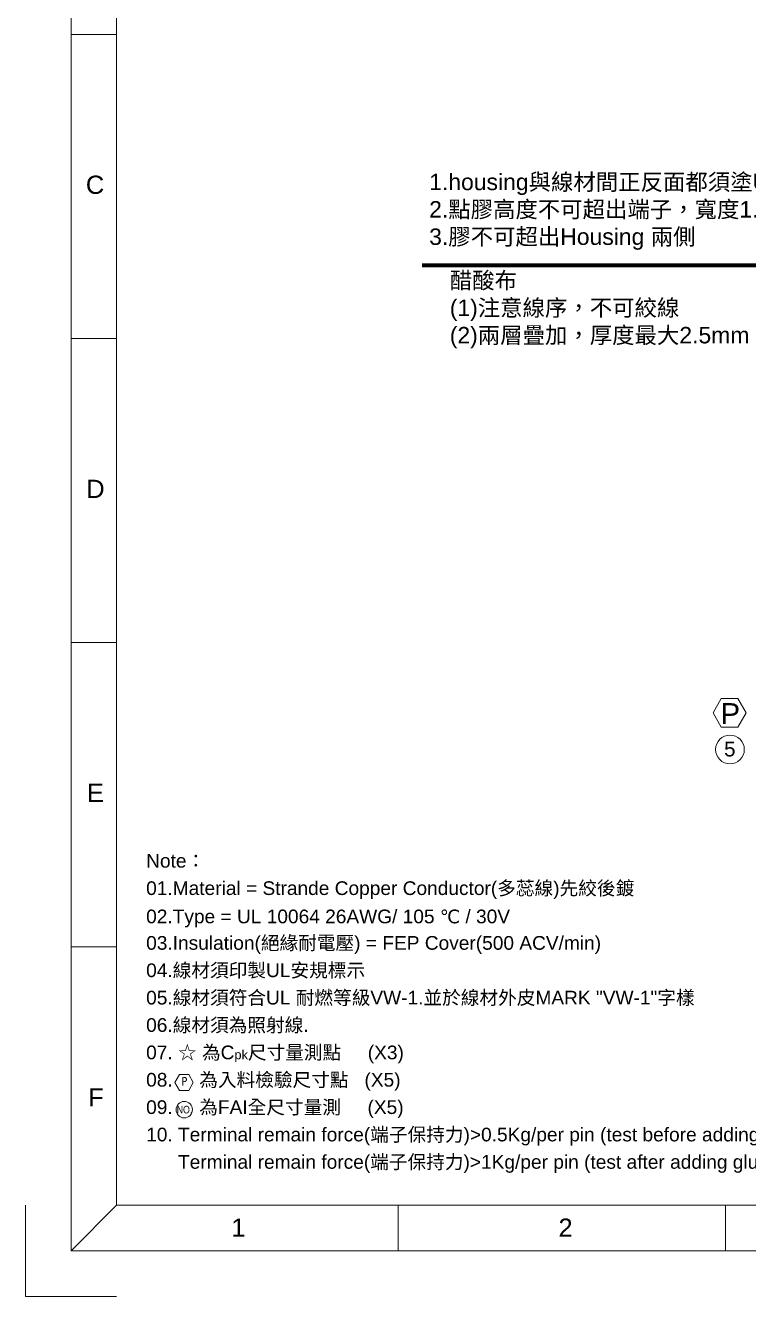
# Model space of a CAD drawing. Header units: inches. Extents: x 62 to 359, y 535 to 745.
# Drawn here: x 61.8 to 141.1, y 535 to 674.3 of the extents above; entities that cross this region are included whole.
import ezdxf
from ezdxf.enums import TextEntityAlignment as Align

# ---------------------------------------------------------------- set-up
doc = ezdxf.new("R2010")
doc.units = ezdxf.units.IN
doc.header["$MEASUREMENT"] = 0
doc.layers.get('0').update_dxf_attribs({"lineweight": 5})
doc.layers.get('Defpoints').update_dxf_attribs({"lineweight": 5})
doc.layers.add('6.FRAME', color=7, linetype='Continuous', lineweight=5)
doc.layers.add('DIM', color=1, linetype='Continuous', lineweight=5)
doc.styles.add('Arial Narrow', font='ARIALN.TTF')
doc.styles.add('ISOCP', font='mingliu.ttc')
doc.styles.get("Standard").update_dxf_attribs({"font": 'ARIALUNI.TTF', "height": 3})
doc.dimstyles.get("Standard").update_dxf_attribs({"dimtxt": 0.18, "dimasz": 0.18, "dimexe": 0.18, "dimexo": 0.0625, "dimgap": 0.09, "dimtad": 0, "dimtih": 1, "dimtoh": 1, "dimdec": 4, "dimzin": 0, "dimdsep": 46, "dimtxsty": 'Standard', "dimcen": 0.09, "dimadec": 0, "dimazin": 0, "dimtfac": 1, "dimtdec": 4, "dimtofl": 0, "dimtmove": 0, "dimatfit": 3, "dimfxl": 0, "dimtolj": 1, "dimtzin": 0, "dimarcsym": 0})

# ---------------------------------------------------------------- blocks, each defined once
blk = doc.blocks.new('ITEM')
at = {"layer": '6.FRAME', "lineweight": 15}
blk.add_circle((0, 0), 2.34, dxfattribs=at)
at = {"layer": '6.FRAME', "lineweight": 15, "style": 'Arial Narrow'}
blk.add_attdef('99', text='', height=2.17, dxfattribs=at).set_placement((0.07, -1.07), align=Align.CENTER)
blk = doc.blocks.new('A$C26A02E95')
at = {"linetype": 'Continuous', "flags": 128}
blk.add_lwpolyline([(6.79, 4.5), (5.56, 6.63), (3.09, 6.63), (1.86, 4.5), (3.09, 2.36), (5.56, 2.36)], close=True, dxfattribs=at)
at = {"color": 0, "linetype": 'Continuous', "style": 'ISOCP'}
blk.add_text('P', height=2.3, dxfattribs=at).set_placement((3.64, 3.69))

msp = doc.modelspace()

# ---------------------------------------------------------------- linework, layer by layer
for p, q in [((66.81, 740.019), (66.81, 540.019)), ((71.81, 735.019), (71.81, 545.019)), ((66.81, 673.349), (71.81, 673.349)), ((66.81, 640.019), (71.81, 640.019)), ((71.81, 606.689), (66.81, 606.689)), ((71.81, 573.359), (66.81, 573.359)), ((66.81, 540.019), (71.81, 545.019)), ((348.81, 545.019), (71.81, 545.019)), ((102.685, 545.019), (102.685, 540.019)), ((138.56, 545.019), (138.56, 540.019)), ((353.81, 540.019), (66.81, 540.019))]:
    msp.add_line(p, q)
msp.add_lwpolyline([(140.838, 598.986), (139.929, 600.56), (138.112, 600.56), (137.203, 598.986), (138.112, 597.412), (139.929, 597.412)], close=True)
at = {"layer": 'Defpoints'}
for q in [(61.81, 545.019), (71.81, 535.019)]:
    msp.add_line((61.81, 535.019), q, dxfattribs=at)

# ---------------------------------------------------------------- block references
ref = msp.add_blockref('ITEM', (139.057, 594.979), dxfattribs=dict(xscale=0.6728971570190525, yscale=0.6728971570183654, zscale=0.6728971570184218, rotation=359.9999999999999))
ref.add_attrib('99', '5', dxfattribs={"layer": '6.FRAME', "lineweight": 15, "height": 1.612, "rotation": 360}).set_placement((139.045, 594.212), align=Align.CENTER)
at = {"linetype": 'Continuous', "xscale": 0.4096582686915632, "yscale": 0.4096582686915632, "zscale": 0.4096582686915632}
msp.add_blockref('A$C26A02E95', (77.439, 556.637), dxfattribs=at)
at = {"xscale": 0.385, "yscale": 0.385, "zscale": 0.385}
msp.add_blockref('ITEM', (79.227, 555.504), dxfattribs=at).add_auto_attribs({'99': 'NO.'})

# ---------------------------------------------------------------- texts
at = {"color": 0}
msp.add_text('P', height=2.277, rotation=360, dxfattribs=at).set_placement((138.047, 597.776))
at = {"attachment_point": 1}
for s, insert, char_height, width in [('{C}', (68.435, 657.865), 2, 1.80664), ('{D}', (68.479, 624.535), 2, 1.80664), ('{E}', (68.558, 591.224), 2, 1.80664), ('{Note：}', (75.048, 583.528), 1.5, 41.88986), ('{01.Material = Strande Copper Conductor(多蕊線)先絞後鍍}', (75.048, 580.528), 1.5, 67.92134), ('{02.Type = UL 10064 26AWG/ 105 ℃ / 30V}', (75.048, 577.428), 1.5, 41.88986), ('{03.Insulation(絕緣耐電壓) = FEP Cover(500 ACV/min)}', (75.048, 574.528), 1.5, 75.33019), ('{04.線材須印製UL安規標示}', (75.048, 571.528), 1.5, 41.88986), ('{05.線材須符合UL 耐燃等級VW-1.並於線材外皮MARK "VW-1"字樣}', (75.048, 568.528), 1.5, 65.5012), ('{06.線材須為照射線.}', (75.048, 565.528), 1.5, 41.88986), ('{07. ☆ 為C\\H0.666667x;pk\\H1.5x;尺寸量測點     (X3)}', (75.048, 562.528), 1.5, 41.88986), ('{08.     為入料檢驗尺寸點   (X5)}', (75.048, 559.528), 1.5, 41.88986), ('{F}', (68.684, 557.855), 2, 1.80664), ('{09.     為FAI全尺寸量測     (X5)}', (75.048, 556.528), 1.5, 41.88986), ('{10. Terminal remain force(端子保持力)>0.5Kg/per pin (test before adding glue)(點膠前測試)}', (75.048, 553.528), 1.5, 93.23722), ('{      Terminal remain force(端子保持力)>1Kg/per pin (test after adding glue)(點膠後測試)}', (75.048, 550.528), 1.5, 93.23722), ('{1}', (84.381, 543.571), 2, 1.80664), ('{2}', (120.256, 543.571), 2, 1.80664)]:
    msp.add_mtext(s, dxfattribs=dict(at, insert=insert, char_height=char_height, width=width))
at = {"layer": 'DIM', "color": 7, "ltscale": 0.5, "char_height": 1.8, "attachment_point": 1}
for s, insert, width in [('{\\fArial Unicode MS|b0|i0|c136|p65;1.housing與線材間正反面都須塗UV膠,膠須確實包覆線材\\P2.點膠高度不可超出端子，寬度1.5(Max)\\P3.膠不可超出Housing 兩側}', (106.078, 658.074), 72.15017), ('{\\fArial Unicode MS|b0|i0|c136|p65;醋酸布\\P(1)注意線序，不可絞線\\P(2)兩層疊加，厚度最大2.5mm}', (108.339, 647.284), 46.72888)]:
    msp.add_mtext(s, dxfattribs=dict(at, insert=insert, width=width))

# ---------------------------------------------------------------- leaders
at = {"layer": 'DIM'}
msp.add_leader([(179.073, 640.997), (172.627, 648.01), (105.323, 648.01)], dimstyle='Standard', override={"dimtxt": 2, "dimasz": 2, "dimexe": 1, "dimexo": 1, "dimgap": 1, "dimtad": 1, "dimtih": 0, "dimtoh": 0, "dimdec": 2, "dimcen": 0.5, "dimclrd": 256, "dimclre": 256, "dimclrt": 7, "dimtol": 1, "dimtdec": 2, "dimtofl": 1, "dimtmove": 1, "dimatfit": 0, "dimlwd": 65535, "dimlwe": 65535}, dxfattribs=at)

doc.saveas('drawing.dxf')
